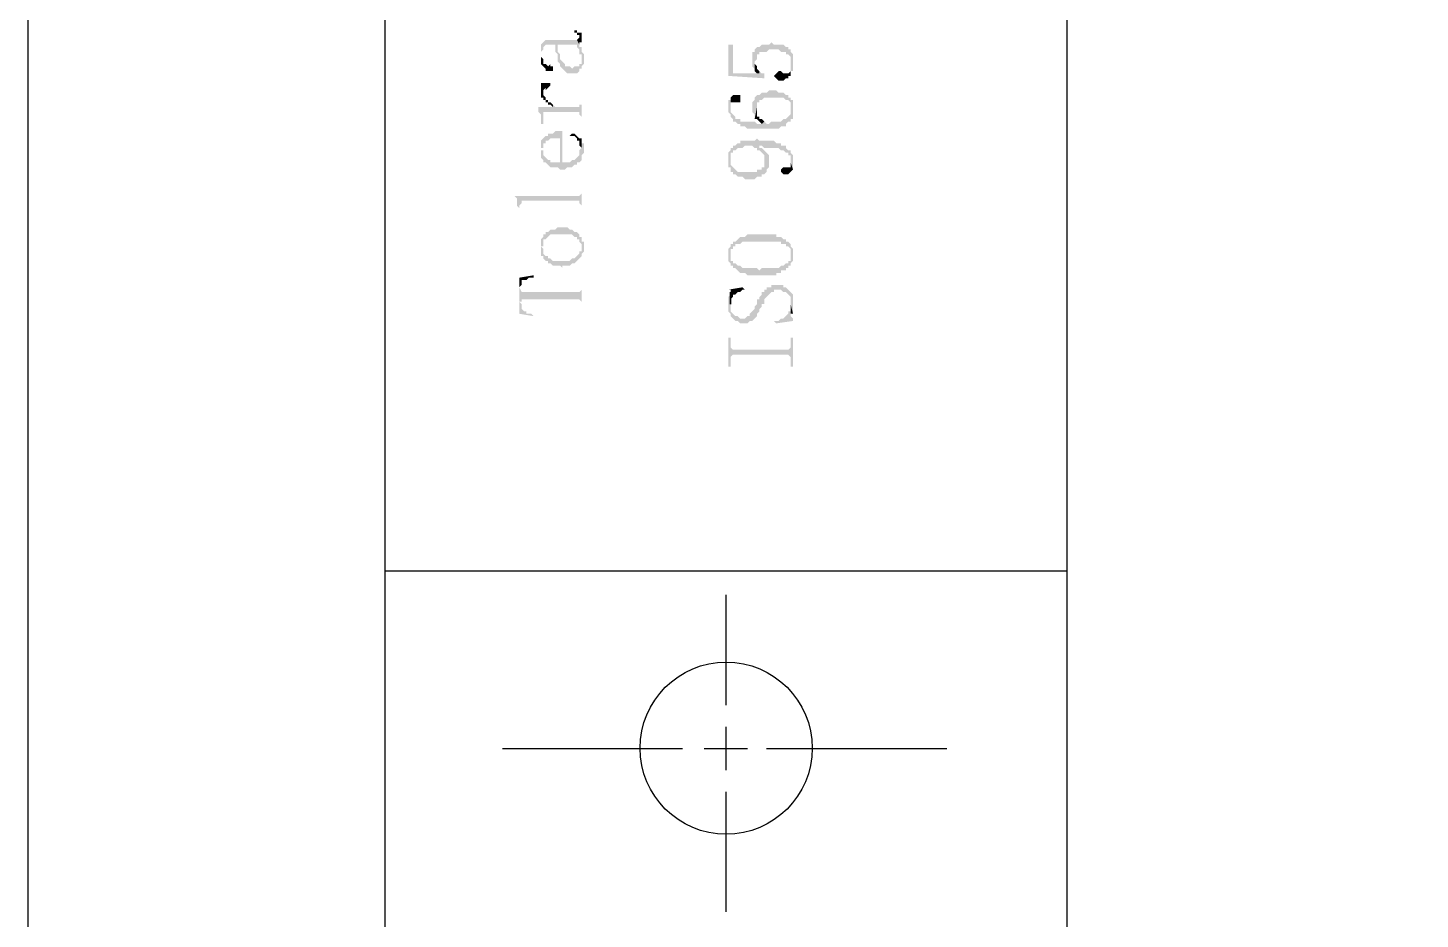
# Model space of a CAD drawing. Header units: millimetres. Extents: x 1233 to 2351, y 1180 to 1535.
# Drawn here: x 1931.4 to 1957.56, y 1356.67 to 1373.41 of the extents above; entities that cross this region are included whole.
import ezdxf

# ---------------------------------------------------------------- set-up
doc = ezdxf.new("R2010")
doc.units = ezdxf.units.MM

msp = doc.modelspace()

# ---------------------------------------------------------------- hatches: boundary and pattern name
at = {"transparency": 33554559}
for points in [[(1941.67005, 1373.36872), (1941.67005, 1373.32359), (1941.71518, 1373.32359), (1941.71518, 1373.27846), (1941.76032, 1373.27846), (1941.76032, 1373.14306), (1941.80545, 1373.14306), (1941.80545, 1373.27846), (1941.80545, 1373.32359), (1941.71518, 1373.32359), (1941.71518, 1373.36872)], [(1941.0382, 1372.9174), (1941.0382, 1372.87227), (1941.0382, 1372.73687), (1941.0382, 1372.96253), (1941.08333, 1373.00767), (1941.08333, 1373.0528), (1941.08333, 1373.0528), (1941.12846, 1373.09793), (1941.30899, 1373.09793), (1941.30899, 1372.96253), (1941.35413, 1372.9174), (1941.35413, 1372.87227), (1941.35413, 1373.09793), (1941.71518, 1373.09793), (1941.71518, 1373.0528), (1941.76032, 1373.00767), (1941.76032, 1372.9174), (1941.80545, 1372.9174), (1941.80545, 1372.82714), (1941.80545, 1373.0528), (1941.76032, 1373.0528), (1941.76032, 1373.09793), (1941.71518, 1373.18819), (1941.12846, 1373.18819), (1941.08333, 1373.14306), (1941.08333, 1373.14306), (1941.0382, 1373.09793), (1941.0382, 1373.0528), (1941.0382, 1372.96253)], [(1941.35413, 1372.87227), (1941.35413, 1372.782), (1941.39926, 1372.73687), (1941.39926, 1372.69174), (1941.39926, 1372.69174), (1941.44439, 1372.64661), (1941.44439, 1372.64661), (1941.48952, 1372.60148), (1941.48952, 1372.60148), (1941.53465, 1372.55634), (1941.71518, 1372.55634), (1941.76032, 1372.60148), (1941.76032, 1372.64661), (1941.80545, 1372.64661), (1941.80545, 1372.69174), (1941.80545, 1372.69174), (1941.85058, 1372.73687), (1941.85058, 1372.82714), (1941.85058, 1372.9174), (1941.80545, 1372.96253), (1941.80545, 1373.00767), (1941.80545, 1372.73687), (1941.76032, 1372.73687), (1941.76032, 1372.69174), (1941.67005, 1372.69174), (1941.62492, 1372.64661), (1941.57979, 1372.69174), (1941.48952, 1372.69174), (1941.48952, 1372.73687), (1941.44439, 1372.782), (1941.44439, 1372.782), (1941.39926, 1372.82714), (1941.39926, 1372.87227), (1941.39926, 1372.9174), (1941.35413, 1372.96253), (1941.35413, 1373.09793)], [(1941.71518, 1373.18819), (1941.76032, 1373.09793), (1941.76032, 1373.23333), (1941.76032, 1373.23333)], [(1944.55851, 1373.09793), (1944.55851, 1372.51121), (1945.23549, 1372.46608), (1945.23549, 1372.55634), (1945.19036, 1372.55634), (1945.14523, 1372.60148), (1945.14523, 1372.55634), (1944.64877, 1372.55634), (1944.64877, 1373.09793)], [(1945.00983, 1372.82714), (1945.00983, 1372.69174), (1945.00983, 1372.69174), (1945.05496, 1372.64661), (1945.05496, 1372.60148), (1945.05496, 1372.782), (1945.05496, 1372.782), (1945.1001, 1372.82714), (1945.1001, 1372.9174), (1945.14523, 1372.9174), (1945.14523, 1372.96253), (1945.28062, 1372.96253), (1945.32576, 1373.00767), (1945.50629, 1373.00767), (1945.55142, 1372.96253), (1945.64168, 1372.96253), (1945.64168, 1372.9174), (1945.68681, 1372.9174), (1945.73195, 1372.87227), (1945.73195, 1372.60148), (1945.77708, 1372.60148), (1945.77708, 1372.73687), (1945.77708, 1372.9174), (1945.77708, 1372.9174), (1945.73195, 1372.96253), (1945.73195, 1373.00767), (1945.68681, 1373.00767), (1945.68681, 1373.0528), (1945.64168, 1373.0528), (1945.59655, 1373.09793), (1945.41602, 1373.09793), (1945.37089, 1373.14306), (1945.37089, 1373.14306), (1945.32576, 1373.09793), (1945.19036, 1373.09793), (1945.14523, 1373.0528), (1945.1001, 1373.0528), (1945.05496, 1373.00767), (1945.05496, 1372.96253), (1945.00983, 1372.96253), (1945.00983, 1372.87227), (1945.00983, 1372.87227)], [(1941.0382, 1372.73687), (1941.08333, 1372.69174), (1941.08333, 1372.69174), (1941.12846, 1372.64661), (1941.12846, 1372.60148), (1941.26386, 1372.60148), (1941.26386, 1372.69174), (1941.21873, 1372.69174), (1941.21873, 1372.73687), (1941.1736, 1372.69174), (1941.1736, 1372.69174), (1941.12846, 1372.73687), (1941.08333, 1372.73687), (1941.08333, 1372.782), (1941.08333, 1372.82714), (1941.0382, 1372.87227), (1941.0382, 1372.9174)], [(1945.05496, 1372.60148), (1945.05496, 1372.60148), (1945.1001, 1372.55634), (1945.14523, 1372.55634), (1945.14523, 1372.60148), (1945.14523, 1372.60148), (1945.1001, 1372.64661), (1945.1001, 1372.69174), (1945.1001, 1372.69174), (1945.05496, 1372.73687), (1945.05496, 1372.782)], [(1945.41602, 1372.51121), (1945.41602, 1372.51121), (1945.46115, 1372.46608), (1945.46115, 1372.46608), (1945.50629, 1372.42095), (1945.59655, 1372.42095), (1945.64168, 1372.46608), (1945.68681, 1372.46608), (1945.68681, 1372.51121), (1945.73195, 1372.51121), (1945.73195, 1372.73687), (1945.73195, 1372.60148), (1945.73195, 1372.60148), (1945.68681, 1372.55634), (1945.59655, 1372.55634), (1945.55142, 1372.60148), (1945.50629, 1372.60148), (1945.46115, 1372.55634), (1945.46115, 1372.55634)], [(1941.0382, 1372.24042), (1941.0382, 1372.10502), (1941.08333, 1372.10502), (1941.08333, 1372.24042), (1941.08333, 1372.24042), (1941.12846, 1372.28555), (1941.12846, 1372.24042), (1941.1736, 1372.28555), (1941.1736, 1372.28555), (1941.21873, 1372.33068), (1941.21873, 1372.37581), (1941.0382, 1372.37581), (1941.0382, 1372.28555)], [(1940.99307, 1371.92449), (1940.99307, 1371.83423), (1941.0382, 1371.7891), (1941.0382, 1371.69883), (1941.0382, 1371.60857), (1941.08333, 1371.60857), (1941.08333, 1371.83423), (1941.76032, 1371.83423), (1941.76032, 1371.7891), (1941.80545, 1371.74396), (1941.80545, 1371.60857), (1941.80545, 1372.15015), (1941.80545, 1371.96963), (1941.76032, 1371.96963), (1941.76032, 1371.92449), (1941.30899, 1371.92449), (1941.26386, 1371.96963), (1941.26386, 1371.92449)], [(1941.08333, 1372.10502), (1941.08333, 1372.05989), (1941.12846, 1372.05989), (1941.12846, 1372.01476), (1941.1736, 1372.01476), (1941.1736, 1371.96963), (1941.21873, 1371.96963), (1941.26386, 1371.92449), (1941.26386, 1371.96963), (1941.26386, 1371.96963), (1941.21873, 1372.01476), (1941.1736, 1372.01476), (1941.1736, 1372.05989), (1941.12846, 1372.05989), (1941.12846, 1372.10502), (1941.12846, 1372.10502), (1941.08333, 1372.15015), (1941.08333, 1372.19529), (1941.08333, 1372.19529)], [(1944.55851, 1371.92449), (1944.55851, 1371.83423), (1944.55851, 1371.83423), (1944.60364, 1371.7891), (1944.60364, 1371.74396), (1944.60364, 1371.74396), (1944.64877, 1371.69883), (1944.64877, 1371.6537), (1944.69391, 1371.6537), (1944.73904, 1371.60857), (1944.78417, 1371.60857), (1944.78417, 1371.56344), (1944.87444, 1371.56344), (1944.91957, 1371.5183), (1945.50629, 1371.5183), (1945.55142, 1371.56344), (1945.64168, 1371.56344), (1945.64168, 1371.60857), (1945.64168, 1371.60857), (1945.68681, 1371.6537), (1945.73195, 1371.6537), (1945.73195, 1371.69883), (1945.77708, 1371.69883), (1945.73195, 1371.87936), (1945.73195, 1371.7891), (1945.73195, 1371.7891), (1945.68681, 1371.74396), (1945.68681, 1371.74396), (1945.64168, 1371.69883), (1945.59655, 1371.69883), (1945.55142, 1371.6537), (1945.37089, 1371.6537), (1945.32576, 1371.60857), (1945.28062, 1371.60857), (1945.23549, 1371.6537), (1945.23549, 1371.6537), (1945.19036, 1371.60857), (1945.1001, 1371.60857), (1945.05496, 1371.6537), (1944.78417, 1371.6537), (1944.78417, 1371.69883), (1944.69391, 1371.69883), (1944.69391, 1371.74396), (1944.64877, 1371.7891), (1944.64877, 1371.7891), (1944.60364, 1371.83423), (1944.60364, 1371.87936), (1944.60364, 1372.05989), (1944.55851, 1372.05989), (1944.55851, 1371.96963)], [(1944.60364, 1372.05989), (1944.60364, 1371.92449), (1944.60364, 1372.01476), (1944.78417, 1372.01476), (1944.78417, 1372.10502), (1944.78417, 1372.15015), (1944.64877, 1372.15015), (1944.60364, 1372.10502)], [(1945.00983, 1371.92449), (1945.00983, 1371.83423), (1945.00983, 1371.83423), (1945.05496, 1371.7891), (1945.05496, 1371.74396), (1945.05496, 1371.69883), (1945.1001, 1371.92449), (1945.1001, 1372.01476), (1945.14523, 1372.01476), (1945.14523, 1372.05989), (1945.19036, 1372.05989), (1945.23549, 1372.10502), (1945.59655, 1372.10502), (1945.64168, 1372.05989), (1945.68681, 1372.05989), (1945.73195, 1372.01476), (1945.73195, 1371.87936), (1945.77708, 1371.69883), (1945.77708, 1371.7891), (1945.77708, 1371.92449), (1945.77708, 1372.05989), (1945.73195, 1372.05989), (1945.73195, 1372.10502), (1945.68681, 1372.10502), (1945.68681, 1372.15015), (1945.64168, 1372.15015), (1945.59655, 1372.19529), (1945.50629, 1372.19529), (1945.46115, 1372.24042), (1945.32576, 1372.24042), (1945.28062, 1372.19529), (1945.19036, 1372.19529), (1945.14523, 1372.15015), (1945.1001, 1372.15015), (1945.05496, 1372.10502), (1945.05496, 1372.05989), (1945.05496, 1372.05989), (1945.00983, 1372.01476)], [(1945.05496, 1371.69883), (1945.1001, 1371.69883), (1945.14523, 1371.6537), (1945.14523, 1371.6537), (1945.19036, 1371.60857), (1945.23549, 1371.6537), (1945.19036, 1371.69883), (1945.14523, 1371.69883), (1945.14523, 1371.74396), (1945.1001, 1371.74396), (1945.1001, 1371.7891), (1945.1001, 1371.92449)], [(1941.0382, 1371.24751), (1941.0382, 1371.11211), (1941.0382, 1371.15725), (1941.08333, 1371.15725), (1941.08333, 1371.24751), (1941.12846, 1371.24751), (1941.12846, 1371.29264), (1941.1736, 1371.29264), (1941.21873, 1371.33777), (1941.39926, 1371.33777), (1941.39926, 1370.75106), (1941.48952, 1370.75106), (1941.53465, 1370.79619), (1941.62492, 1370.79619), (1941.67005, 1370.84132), (1941.71518, 1370.84132), (1941.71518, 1370.88645), (1941.76032, 1370.88645), (1941.80545, 1370.93159), (1941.80545, 1370.97672), (1941.80545, 1371.02185), (1941.85058, 1371.06698), (1941.85058, 1371.15725), (1941.85058, 1371.24751), (1941.80545, 1371.24751), (1941.80545, 1371.33777), (1941.80545, 1371.15725), (1941.80545, 1371.15725), (1941.76032, 1371.11211), (1941.76032, 1371.02185), (1941.76032, 1371.02185), (1941.71518, 1370.97672), (1941.71518, 1370.97672), (1941.67005, 1370.93159), (1941.62492, 1370.93159), (1941.57979, 1370.88645), (1941.44439, 1370.88645), (1941.44439, 1371.47317), (1941.30899, 1371.47317), (1941.26386, 1371.42804), (1941.1736, 1371.42804), (1941.1736, 1371.38291), (1941.12846, 1371.38291), (1941.08333, 1371.33777), (1941.08333, 1371.33777), (1941.0382, 1371.29264)], [(1941.0382, 1371.11211), (1941.0382, 1370.97672), (1941.0382, 1370.97672), (1941.08333, 1370.93159), (1941.08333, 1370.88645), (1941.12846, 1370.88645), (1941.1736, 1370.84132), (1941.1736, 1370.84132), (1941.21873, 1370.79619), (1941.35413, 1370.79619), (1941.39926, 1370.75106), (1941.39926, 1370.88645), (1941.21873, 1370.88645), (1941.21873, 1370.93159), (1941.1736, 1370.93159), (1941.12846, 1370.97672), (1941.12846, 1370.97672), (1941.08333, 1371.02185), (1941.08333, 1371.11211), (1941.0382, 1371.11211), (1941.0382, 1371.24751), (1941.0382, 1371.15725)], [(1941.57979, 1371.38291), (1941.67005, 1371.38291), (1941.71518, 1371.33777), (1941.71518, 1371.29264), (1941.76032, 1371.29264), (1941.76032, 1371.24751), (1941.76032, 1371.20238), (1941.80545, 1371.15725), (1941.80545, 1371.33777), (1941.76032, 1371.33777), (1941.71518, 1371.38291), (1941.71518, 1371.38291), (1941.67005, 1371.42804), (1941.62492, 1371.42804)], [(1944.60364, 1371.11211), (1944.60364, 1370.93159), (1944.60364, 1370.97672), (1944.60364, 1371.06698), (1944.64877, 1371.06698), (1944.64877, 1371.11211), (1944.69391, 1371.11211), (1944.73904, 1371.15725), (1944.8293, 1371.15725), (1944.87444, 1371.20238), (1945.00983, 1371.20238), (1945.05496, 1371.15725), (1945.1001, 1371.15725), (1945.1001, 1371.11211), (1945.14523, 1371.20238), (1945.19036, 1371.20238), (1945.23549, 1371.15725), (1945.50629, 1371.15725), (1945.55142, 1371.11211), (1945.59655, 1371.11211), (1945.64168, 1371.06698), (1945.68681, 1371.06698), (1945.68681, 1371.02185), (1945.73195, 1371.02185), (1945.73195, 1370.88645), (1945.73195, 1370.88645), (1945.77708, 1370.75106), (1945.77708, 1370.88645), (1945.77708, 1370.97672), (1945.77708, 1371.02185), (1945.73195, 1371.06698), (1945.73195, 1371.11211), (1945.68681, 1371.11211), (1945.64168, 1371.15725), (1945.64168, 1371.20238), (1945.55142, 1371.20238), (1945.55142, 1371.24751), (1945.46115, 1371.24751), (1945.41602, 1371.29264), (1945.14523, 1371.29264), (1945.1001, 1371.33777), (1945.05496, 1371.29264), (1944.78417, 1371.29264), (1944.78417, 1371.24751), (1944.73904, 1371.24751), (1944.69391, 1371.20238), (1944.64877, 1371.20238), (1944.64877, 1371.15725), (1944.60364, 1371.15725)], [(1944.55851, 1370.93159), (1944.55851, 1370.79619), (1944.60364, 1370.79619), (1944.60364, 1370.70592), (1944.64877, 1370.70592), (1944.64877, 1370.66079), (1944.69391, 1370.66079), (1944.73904, 1370.61566), (1944.8293, 1370.61566), (1944.87444, 1370.57053), (1945.05496, 1370.57053), (1945.1001, 1370.61566), (1945.19036, 1370.61566), (1945.19036, 1370.66079), (1945.23549, 1370.66079), (1945.28062, 1370.70592), (1945.23549, 1370.93159), (1945.23549, 1370.88645), (1945.23549, 1370.79619), (1945.19036, 1370.79619), (1945.19036, 1370.75106), (1945.1001, 1370.75106), (1945.1001, 1370.70592), (1944.73904, 1370.70592), (1944.69391, 1370.75106), (1944.69391, 1370.75106), (1944.64877, 1370.79619), (1944.64877, 1370.79619), (1944.60364, 1370.84132), (1944.60364, 1371.11211), (1944.55851, 1371.06698), (1944.55851, 1370.97672)], [(1945.1001, 1371.11211), (1945.14523, 1371.11211), (1945.19036, 1371.06698), (1945.23549, 1371.02185), (1945.23549, 1370.93159), (1945.23549, 1370.93159), (1945.28062, 1370.70592), (1945.28062, 1370.75106), (1945.28062, 1370.75106), (1945.32576, 1370.79619), (1945.32576, 1370.84132), (1945.32576, 1370.93159), (1945.32576, 1371.02185), (1945.28062, 1371.06698), (1945.28062, 1371.06698), (1945.23549, 1371.11211), (1945.23549, 1371.11211), (1945.19036, 1371.15725), (1945.14523, 1371.15725), (1945.14523, 1371.20238)], [(1945.55142, 1370.70592), (1945.55142, 1370.70592), (1945.59655, 1370.66079), (1945.68681, 1370.66079), (1945.73195, 1370.70592), (1945.73195, 1370.70592), (1945.77708, 1370.75106), (1945.73195, 1370.88645), (1945.73195, 1370.79619), (1945.59655, 1370.79619), (1945.55142, 1370.75106)], [(1940.54175, 1370.2546), (1940.54175, 1370.2546), (1940.58688, 1370.20947), (1940.58688, 1370.11921), (1940.58688, 1370.07407), (1940.63201, 1370.02894), (1940.63201, 1369.93868), (1940.63201, 1370.07407), (1940.67714, 1370.11921), (1940.67714, 1370.16434), (1941.76032, 1370.16434), (1941.76032, 1370.11921), (1941.76032, 1370.11921), (1941.80545, 1370.07407), (1941.80545, 1369.93868), (1941.80545, 1370.48026), (1941.80545, 1370.29973), (1941.80545, 1370.29973), (1941.76032, 1370.2546), (1941.71518, 1370.2546)], [(1941.0382, 1369.44222), (1941.0382, 1369.30683), (1941.08333, 1369.30683), (1941.08333, 1369.44222), (1941.12846, 1369.44222), (1941.1736, 1369.48736), (1941.1736, 1369.48736), (1941.21873, 1369.53249), (1941.62492, 1369.53249), (1941.67005, 1369.48736), (1941.71518, 1369.48736), (1941.71518, 1369.44222), (1941.76032, 1369.44222), (1941.76032, 1369.39709), (1941.80545, 1369.35196), (1941.80545, 1369.30683), (1941.80545, 1369.1263), (1941.80545, 1369.17143), (1941.80545, 1369.17143), (1941.85058, 1369.21656), (1941.85058, 1369.30683), (1941.85058, 1369.39709), (1941.80545, 1369.39709), (1941.80545, 1369.48736), (1941.76032, 1369.48736), (1941.76032, 1369.53249), (1941.71518, 1369.57762), (1941.67005, 1369.57762), (1941.62492, 1369.62275), (1941.57979, 1369.62275), (1941.53465, 1369.66788), (1941.35413, 1369.66788), (1941.30899, 1369.62275), (1941.21873, 1369.62275), (1941.1736, 1369.57762), (1941.12846, 1369.57762), (1941.12846, 1369.53249), (1941.08333, 1369.53249), (1941.08333, 1369.48736)], [(1941.0382, 1369.30683), (1941.0382, 1369.21656), (1941.0382, 1369.1263), (1941.08333, 1369.1263), (1941.08333, 1369.08117), (1941.12846, 1369.03603), (1941.1736, 1369.03603), (1941.1736, 1368.9909), (1941.21873, 1368.9909), (1941.26386, 1368.94577), (1941.39926, 1368.94577), (1941.44439, 1368.90064), (1941.44439, 1368.94577), (1941.57979, 1368.94577), (1941.62492, 1368.9909), (1941.67005, 1368.9909), (1941.71518, 1369.03603), (1941.71518, 1369.03603), (1941.76032, 1369.08117), (1941.76032, 1369.08117), (1941.80545, 1369.1263), (1941.80545, 1369.30683), (1941.80545, 1369.21656), (1941.76032, 1369.21656), (1941.76032, 1369.17143), (1941.71518, 1369.1263), (1941.71518, 1369.1263), (1941.67005, 1369.08117), (1941.62492, 1369.08117), (1941.57979, 1369.03603), (1941.26386, 1369.03603), (1941.21873, 1369.08117), (1941.1736, 1369.08117), (1941.1736, 1369.1263), (1941.12846, 1369.1263), (1941.08333, 1369.17143), (1941.08333, 1369.21656), (1941.08333, 1369.26169), (1941.0382, 1369.30683), (1941.0382, 1369.44222), (1941.0382, 1369.35196), (1941.0382, 1369.35196)], [(1944.60364, 1369.30683), (1944.60364, 1369.1263), (1944.60364, 1369.17143), (1944.60364, 1369.26169), (1944.64877, 1369.26169), (1944.64877, 1369.30683), (1944.69391, 1369.30683), (1944.69391, 1369.35196), (1944.78417, 1369.35196), (1944.8293, 1369.39709), (1945.55142, 1369.39709), (1945.55142, 1369.35196), (1945.64168, 1369.35196), (1945.64168, 1369.30683), (1945.68681, 1369.30683), (1945.73195, 1369.26169), (1945.73195, 1369.1263), (1945.73195, 1369.35196), (1945.73195, 1369.35196), (1945.68681, 1369.39709), (1945.64168, 1369.39709), (1945.64168, 1369.44222), (1945.59655, 1369.44222), (1945.55142, 1369.48736), (1945.46115, 1369.48736), (1945.46115, 1369.53249), (1944.91957, 1369.53249), (1944.87444, 1369.48736), (1944.78417, 1369.48736), (1944.73904, 1369.44222), (1944.73904, 1369.44222), (1944.69391, 1369.39709), (1944.64877, 1369.39709), (1944.64877, 1369.35196), (1944.60364, 1369.35196)], [(1944.55851, 1369.1263), (1944.55851, 1369.03603), (1944.55851, 1369.03603), (1944.60364, 1368.9909), (1944.60364, 1368.94577), (1944.64877, 1368.94577), (1944.64877, 1368.90064), (1944.69391, 1368.90064), (1944.73904, 1368.85551), (1944.73904, 1368.85551), (1944.78417, 1368.81037), (1944.87444, 1368.81037), (1944.91957, 1368.76524), (1945.46115, 1368.76524), (1945.46115, 1368.81037), (1945.55142, 1368.81037), (1945.55142, 1368.85551), (1945.64168, 1368.85551), (1945.64168, 1368.90064), (1945.68681, 1368.90064), (1945.68681, 1368.94577), (1945.73195, 1368.94577), (1945.73195, 1368.9909), (1945.77708, 1369.03603), (1945.77708, 1369.1263), (1945.77708, 1369.26169), (1945.77708, 1369.26169), (1945.73195, 1369.30683), (1945.73195, 1369.1263), (1945.73195, 1369.03603), (1945.68681, 1369.03603), (1945.68681, 1368.9909), (1945.64168, 1368.9909), (1945.59655, 1368.94577), (1945.55142, 1368.94577), (1945.50629, 1368.90064), (1945.19036, 1368.90064), (1945.14523, 1368.85551), (1945.14523, 1368.85551), (1945.1001, 1368.90064), (1944.8293, 1368.90064), (1944.78417, 1368.94577), (1944.73904, 1368.94577), (1944.69391, 1368.9909), (1944.64877, 1368.9909), (1944.64877, 1369.03603), (1944.60364, 1369.03603), (1944.60364, 1369.1263), (1944.60364, 1369.30683), (1944.55851, 1369.26169), (1944.55851, 1369.17143)], [(1940.63201, 1368.72011), (1940.63201, 1368.53958), (1940.63201, 1368.53958), (1940.67714, 1368.58471), (1940.67714, 1368.67498), (1940.76741, 1368.67498), (1940.81254, 1368.72011), (1940.9028, 1368.72011), (1940.9028, 1368.76524)], [(1940.63201, 1368.72011), (1940.63201, 1368.04313), (1940.9028, 1367.99799), (1940.9028, 1367.99799), (1940.85767, 1368.04313), (1940.76741, 1368.04313), (1940.76741, 1368.08826), (1940.72228, 1368.08826), (1940.67714, 1368.13339), (1940.67714, 1368.22365), (1940.63201, 1368.26879), (1940.63201, 1368.53958)], [(1940.63201, 1368.53958), (1940.63201, 1368.26879), (1940.67714, 1368.26879), (1940.67714, 1368.31392), (1941.76032, 1368.31392), (1941.80545, 1368.26879), (1941.80545, 1368.17852), (1941.80545, 1368.53958), (1941.80545, 1368.49445), (1941.80545, 1368.49445), (1941.76032, 1368.44932), (1940.67714, 1368.44932)], [(1944.55851, 1368.22365), (1944.55851, 1368.08826), (1944.55851, 1368.08826), (1944.60364, 1368.04313), (1944.60364, 1367.99799), (1944.60364, 1367.99799), (1944.64877, 1367.95286), (1944.64877, 1367.95286), (1944.69391, 1367.90773), (1944.73904, 1367.90773), (1944.78417, 1367.8626), (1944.91957, 1367.8626), (1944.9647, 1367.90773), (1945.00983, 1367.90773), (1945.05496, 1367.95286), (1945.05496, 1367.95286), (1945.1001, 1367.99799), (1945.1001, 1368.04313), (1945.14523, 1368.08826), (1945.14523, 1368.13339), (1945.19036, 1368.17852), (1945.19036, 1368.22365), (1945.23549, 1368.22365), (1945.23549, 1368.31392), (1945.28062, 1368.35905), (1945.28062, 1368.35905), (1945.32576, 1368.40418), (1945.32576, 1368.40418), (1945.37089, 1368.44932), (1945.41602, 1368.44932), (1945.41602, 1368.49445), (1945.55142, 1368.49445), (1945.59655, 1368.44932), (1945.64168, 1368.44932), (1945.68681, 1368.40418), (1945.68681, 1368.40418), (1945.73195, 1368.35905), (1945.73195, 1368.22365), (1945.77708, 1368.04313), (1945.77708, 1368.17852), (1945.77708, 1368.22365), (1945.77708, 1368.40418), (1945.77708, 1368.40418), (1945.73195, 1368.44932), (1945.73195, 1368.44932), (1945.68681, 1368.49445), (1945.68681, 1368.49445), (1945.64168, 1368.53958), (1945.59655, 1368.53958), (1945.59655, 1368.58471), (1945.37089, 1368.58471), (1945.37089, 1368.53958), (1945.28062, 1368.53958), (1945.28062, 1368.49445), (1945.23549, 1368.49445), (1945.23549, 1368.44932), (1945.19036, 1368.44932), (1945.19036, 1368.40418), (1945.14523, 1368.35905), (1945.14523, 1368.31392), (1945.1001, 1368.31392), (1945.1001, 1368.22365), (1945.05496, 1368.17852), (1945.05496, 1368.13339), (1945.00983, 1368.08826), (1945.00983, 1368.08826), (1944.9647, 1368.04313), (1944.9647, 1367.99799), (1944.91957, 1367.99799), (1944.87444, 1367.95286), (1944.78417, 1367.95286), (1944.73904, 1367.99799), (1944.69391, 1367.99799), (1944.64877, 1368.04313), (1944.64877, 1368.04313), (1944.60364, 1368.08826), (1944.60364, 1368.40418), (1944.55851, 1368.35905), (1944.55851, 1368.26879), (1944.55851, 1368.26879)], [(1944.55851, 1368.49445), (1944.60364, 1368.49445), (1944.60364, 1368.44932), (1944.60364, 1368.26879), (1944.60364, 1368.31392), (1944.64877, 1368.35905), (1944.64877, 1368.40418), (1944.69391, 1368.40418), (1944.73904, 1368.44932), (1944.78417, 1368.44932), (1944.8293, 1368.49445), (1944.87444, 1368.49445), (1944.8293, 1368.53958)], [(1945.41602, 1367.90773), (1945.46115, 1367.8626), (1945.77708, 1367.90773), (1945.77708, 1367.95286), (1945.77708, 1367.95286), (1945.73195, 1367.99799), (1945.73195, 1368.17852), (1945.73195, 1368.08826), (1945.68681, 1368.08826), (1945.68681, 1368.04313), (1945.68681, 1368.04313), (1945.64168, 1367.99799), (1945.64168, 1367.99799), (1945.59655, 1367.95286), (1945.55142, 1367.95286), (1945.50629, 1367.90773), (1945.46115, 1367.90773)], [(1945.73195, 1368.17852), (1945.73195, 1367.99799), (1945.73195, 1368.04313), (1945.77708, 1368.04313), (1945.73195, 1368.22365)], [(1944.55851, 1367.5918), (1944.55851, 1367.05022), (1944.60364, 1367.05022), (1944.60364, 1367.23075), (1944.60364, 1367.23075), (1944.64877, 1367.27588), (1945.68681, 1367.27588), (1945.73195, 1367.23075), (1945.73195, 1367.05022), (1945.77708, 1367.05022), (1945.77708, 1367.5918), (1945.73195, 1367.5918), (1945.73195, 1367.41128), (1945.73195, 1367.41128), (1945.68681, 1367.36614), (1944.64877, 1367.36614), (1944.60364, 1367.41128), (1944.60364, 1367.5918)]]:
    msp.add_hatch(color=256, dxfattribs=at).paths.add_polyline_path(points)

# ---------------------------------------------------------------- linework, layer by layer
msp.add_line((1938.10453, 1528.92707), (1938.10453, 1242.18613))
for points in [[(2351.39807, 1237.92707), (2351.39807, 1534.92707), (1931.39807, 1534.92707), (1931.39807, 1237.92707)], [(1944.60364, 1368.40418), (1944.60364, 1368.22365), (1944.60364, 1368.44932)]]:
    msp.add_lwpolyline(points, close=True)
for points in [[(1950.92215, 1528.92707), (1950.92215, 1242.18613)], [(1938.10461, 1363.21398), (1950.92215, 1363.21398)], [(1944.51338, 1362.76266), (1944.51338, 1360.68658)], [(1944.51338, 1360.28039), (1944.51338, 1359.46801)], [(1940.31609, 1359.8742), (1943.701, 1359.8742)], [(1944.10719, 1359.8742), (1944.91957, 1359.8742)], [(1945.28062, 1359.8742), (1948.66554, 1359.8742)], [(1944.51338, 1359.06182), (1944.51338, 1356.80522)]]:
    msp.add_lwpolyline(points)
msp.add_circle((1944.5206, 1359.8815), 1.61756)

doc.saveas('drawing.dxf')
